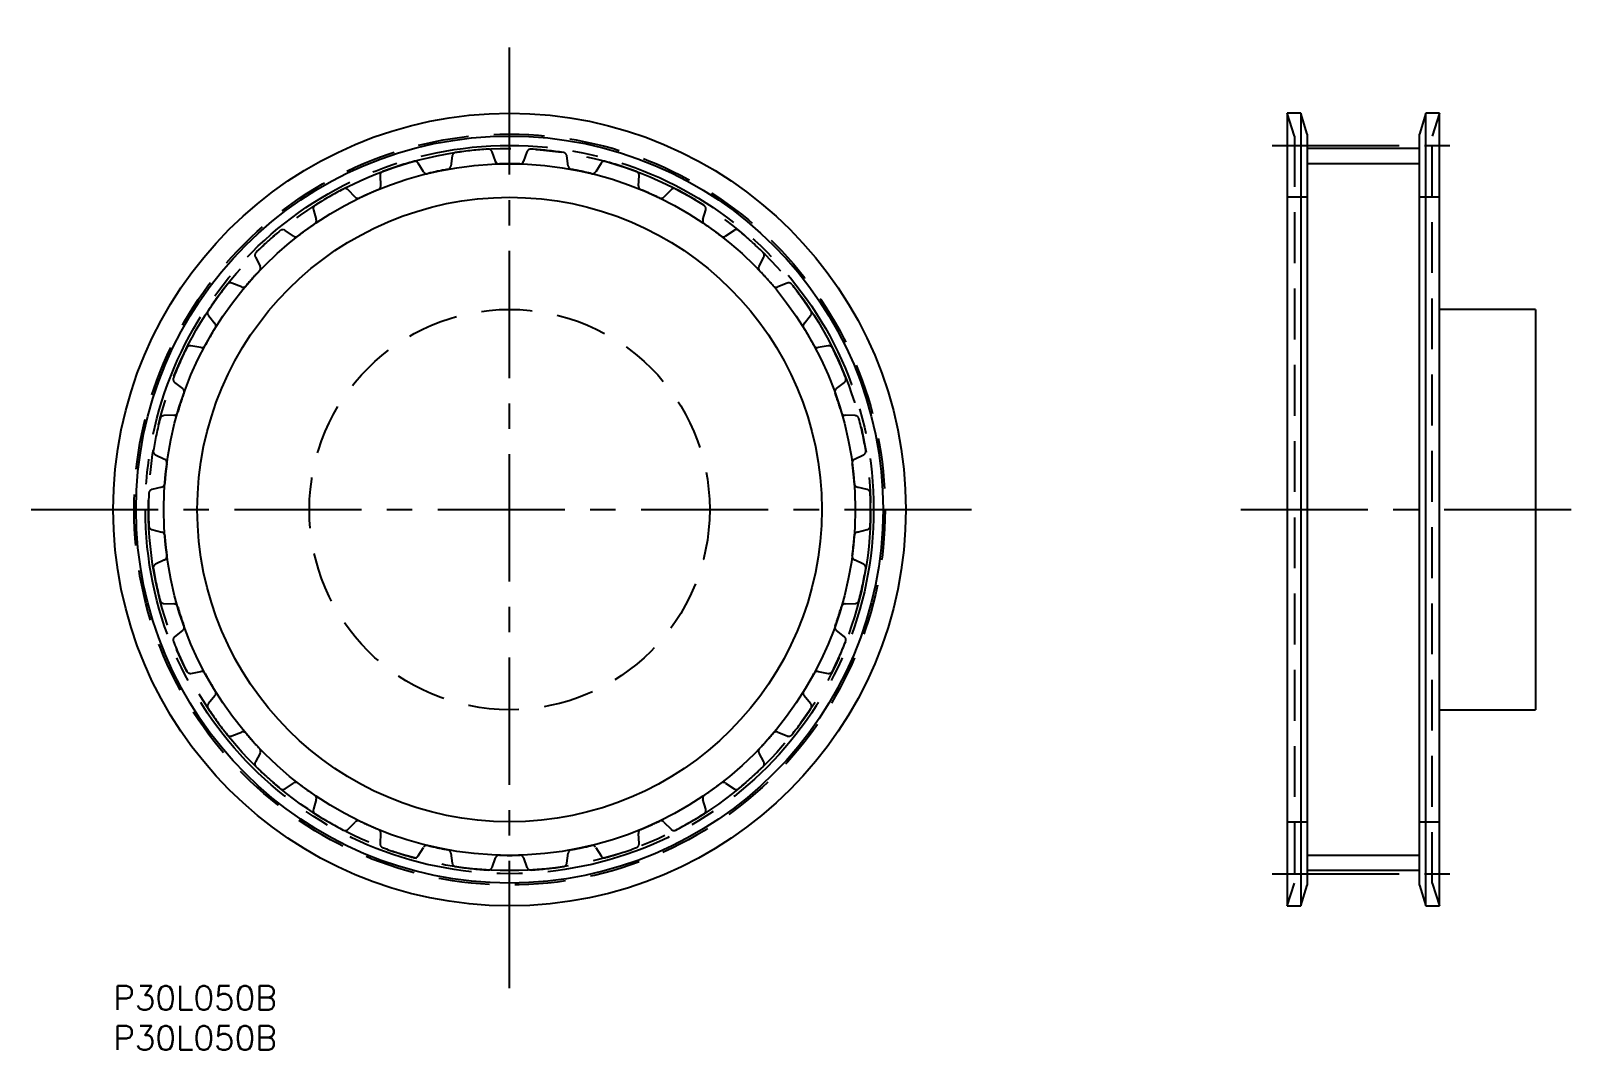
# Model space of a CAD drawing. Extents: x -10 to 183, y -8 to 119.
import ezdxf

# ---------------------------------------------------------------- set-up
doc = ezdxf.new("R2010")
doc.units = 0
doc.header["$LTSCALE"] = 0.5
for name, pattern in [('CENTER', [50.8, 31.75, -6.35, 6.35, -6.35]), ('DASHED', [19.05, 12.7, -6.35]), ('PHANTOM', [63.5, 31.75, -6.35, 6.35, -6.35, 6.35, -6.35])]:
    doc.linetypes.add(name, pattern=pattern)
for name, color, linetype in [('MSM_CENTER', 1, 'CENTER'), ('MSM_CONTINUOUS', 7, 'CONTINUOUS'), ('MSM_DASHED', 4, 'DASHED'), ('MSM_IMAGINARY', 6, 'PHANTOM'), ('MSM_NARROW', 5, 'CONTINUOUS'), ('MSM_PART_NUMBER', 7, 'CONTINUOUS')]:
    doc.layers.add(name, color=color, linetype=linetype)
doc.styles.get("Standard").update_dxf_attribs({"font": 'txt.shx', "height": 3, "bigfont": 'bigfont.shx'})

msp = doc.modelspace()

# ---------------------------------------------------------------- linework, layer by layer
at = {"layer": 'MSM_CENTER'}
for p, q in [((49.5, -0.27), (49.5, 119.27)), ((144.74, 104.98), (167.54, 104.98)), ((-10.27, 59.5), (109.27, 59.5)), ((140.83, 59.5), (183.45, 59.5)), ((144.74, 14.02), (167.54, 14.02))]:
    msp.add_line(p, q, dxfattribs=at)
msp.add_circle((49.5, 59.5), 45.48, dxfattribs=at)
at = {"layer": 'MSM_CONTINUOUS'}
for p, q in [((148.32, 109), (146.64, 109)), ((146.64, 109), (146.64, 10)), ((149.14, 106.4), (148.32, 109)), ((148.32, 109), (148.32, 10)), ((163.96, 109), (163.14, 106.4)), ((165.64, 109), (163.96, 109)), ((163.96, 10), (163.96, 109)), ((165.64, 10), (165.64, 109)), ((149.14, 106.4), (149.14, 12.6)), ((163.14, 12.6), (163.14, 106.4)), ((163.14, 104.6), (149.14, 104.6)), ((177.64, 84.5), (165.64, 84.5)), ((177.64, 84.5), (177.64, 34.5)), ((165.64, 34.5), (177.64, 34.5)), ((163.14, 14.4), (149.14, 14.4)), ((148.32, 10), (149.14, 12.6)), ((163.14, 12.6), (163.96, 10)), ((146.64, 10), (148.32, 10)), ((163.96, 10), (165.64, 10))]:
    msp.add_line(p, q, dxfattribs=at)
for radius in [49.5, 46.65, 39]:
    msp.add_circle((49.5, 59.5), radius, dxfattribs=at)
at = {"layer": 'MSM_DASHED'}
for p, q in [((147.54, 106.15), (146.64, 109)), ((165.64, 109), (164.74, 106.15)), ((147.54, 106.15), (147.54, 12.85)), ((164.74, 12.85), (164.74, 106.15)), ((38.74, 101.69), (38.07, 102.76)), ((42.34, 103.67), (42.17, 102.41)), ((47.75, 103), (47.32, 104.19)), ((51.68, 104.19), (51.25, 103)), ((56.83, 102.41), (56.66, 103.67)), ((60.93, 102.76), (60.26, 101.69)), ((33.32, 101.22), (33.4, 99.95)), ((65.6, 99.95), (65.68, 101.22)), ((30.21, 98.53), (29.33, 99.44)), ((69.67, 99.44), (68.79, 98.53)), ((25, 96.94), (25.35, 95.72)), ((73.65, 95.72), (74, 96.94)), ((149.14, 98.5), (146.64, 98.5)), ((165.64, 98.5), (163.14, 98.5)), ((22.52, 93.66), (21.46, 94.37)), ((77.54, 94.37), (76.48, 93.66)), ((17.75, 91.03), (18.34, 89.91)), ((80.66, 89.91), (81.25, 91.03)), ((16, 87.31), (14.83, 87.78)), ((84.17, 87.78), (83, 87.31)), ((11.89, 83.74), (12.7, 82.76)), ((86.3, 82.76), (87.11, 83.74)), ((10.95, 79.74), (9.7, 79.96)), ((89.3, 79.96), (88.05, 79.74)), ((7.67, 75.39), (8.67, 74.61)), ((90.33, 74.61), (91.33, 75.39)), ((7.59, 71.28), (6.32, 71.23)), ((92.68, 71.23), (91.41, 71.28)), ((5.28, 66.34), (6.42, 65.79)), ((92.58, 65.79), (93.72, 66.34)), ((6.06, 62.31), (4.82, 62)), ((94.18, 62), (92.94, 62.31)), ((4.82, 57), (6.06, 56.69)), ((92.94, 56.69), (94.18, 57)), ((6.42, 53.21), (5.28, 52.66)), ((93.72, 52.66), (92.58, 53.21)), ((6.32, 47.77), (7.59, 47.72)), ((91.41, 47.72), (92.68, 47.77)), ((8.67, 44.39), (7.67, 43.61)), ((91.33, 43.61), (90.33, 44.39)), ((9.7, 39.04), (10.95, 39.26)), ((88.05, 39.26), (89.3, 39.04)), ((12.7, 36.24), (11.89, 35.26)), ((87.11, 35.26), (86.3, 36.24)), ((14.83, 31.22), (16, 31.69)), ((83, 31.69), (84.17, 31.22)), ((18.34, 29.09), (17.75, 27.97)), ((81.25, 27.97), (80.66, 29.09)), ((21.46, 24.63), (22.52, 25.34)), ((76.48, 25.34), (77.54, 24.63)), ((25.35, 23.28), (25, 22.06)), ((74, 22.06), (73.65, 23.28)), ((29.33, 19.56), (30.21, 20.47)), ((68.79, 20.47), (69.67, 19.56)), ((146.64, 20.5), (149.14, 20.5)), ((163.14, 20.5), (165.64, 20.5)), ((33.4, 19.05), (33.32, 17.78)), ((65.68, 17.78), (65.6, 19.05)), ((38.07, 16.24), (38.74, 17.31)), ((42.17, 16.59), (42.34, 15.33)), ((47.32, 14.81), (47.75, 16)), ((51.25, 16), (51.68, 14.81)), ((56.66, 15.33), (56.83, 16.59)), ((60.26, 17.31), (60.93, 16.24)), ((146.64, 10), (147.54, 12.85)), ((164.74, 12.85), (165.64, 10))]:
    msp.add_line(p, q, dxfattribs=at)
for radius in [46.9, 25]:
    msp.add_circle((49.5, 59.5), radius, dxfattribs=at)
for centre, radius, start, end in [((49.5, 59.5), 45.1, 105.4098, 110.5902), ((37.65, 102.5), 0.5, 32, 105.4098), ((42.84, 103.6), 0.5, 98.5902, 172), ((49.5, 59.5), 45.1, 93.4098, 98.5902), ((46.85, 104.02), 0.5, 20, 93.4098), ((48.22, 103.17), 0.5, 200, 271.6778), ((49.5, 59.5), 43.19, 88.3222, 91.6778), ((50.78, 103.17), 0.5, 268.3222, 340), ((52.15, 104.02), 0.5, 86.5902, 160), ((49.5, 59.5), 45.1, 81.4098, 86.5902), ((56.16, 103.6), 0.5, 8, 81.4098), ((61.35, 102.5), 0.5, 74.5902, 148), ((49.5, 59.5), 45.1, 69.4098, 74.5902), ((33.82, 101.25), 0.5, 110.5902, 184), ((39.17, 101.95), 0.5, 212, 283.6778), ((49.5, 59.5), 43.19, 100.3222, 103.6778), ((41.67, 102.48), 0.5, 280.3222, 352), ((57.33, 102.48), 0.5, 188, 259.6778), ((49.5, 59.5), 43.19, 76.3222, 79.6778), ((59.83, 101.95), 0.5, 256.3222, 328), ((65.18, 101.25), 0.5, 356, 69.4098), ((49.5, 59.5), 45.1, 117.4098, 122.5902), ((28.97, 99.09), 0.5, 44, 117.4098), ((49.5, 59.5), 43.19, 112.3222, 115.6778), ((32.91, 99.92), 0.5, 292.3222, 4), ((66.09, 99.92), 0.5, 176, 247.6778), ((49.5, 59.5), 43.19, 64.3222, 67.6778), ((70.03, 99.09), 0.5, 62.5902, 136), ((49.5, 59.5), 45.1, 57.4098, 62.5902), ((25.48, 97.08), 0.5, 122.5902, 196), ((30.57, 98.88), 0.5, 224, 295.6778), ((68.43, 98.88), 0.5, 244.3222, 316), ((73.52, 97.08), 0.5, 344, 57.4098), ((49.5, 59.5), 43.19, 124.3222, 127.6778), ((24.87, 95.58), 0.5, 304.3222, 16), ((74.13, 95.58), 0.5, 164, 235.6778), ((49.5, 59.5), 43.19, 52.3222, 55.6778), ((49.5, 59.5), 45.1, 129.4098, 134.5902), ((21.19, 93.96), 0.5, 56, 129.4098), ((22.8, 94.08), 0.5, 236, 307.6778), ((76.2, 94.08), 0.5, 232.3222, 304), ((77.81, 93.96), 0.5, 50.5902, 124), ((49.5, 59.5), 45.1, 45.4098, 50.5902), ((18.19, 91.26), 0.5, 134.5902, 208), ((80.81, 91.26), 0.5, 332, 45.4098), ((49.5, 59.5), 43.19, 136.3222, 139.6778), ((17.9, 89.67), 0.5, 316.3222, 28), ((81.1, 89.67), 0.5, 152, 223.6778), ((49.5, 59.5), 43.19, 40.3222, 43.6778), ((49.5, 59.5), 45.1, 141.4098, 146.5902), ((14.64, 87.32), 0.5, 68, 141.4098), ((16.19, 87.77), 0.5, 248, 319.6778), ((82.81, 87.77), 0.5, 220.3222, 292), ((84.36, 87.32), 0.5, 38.5902, 112), ((49.5, 59.5), 45.1, 33.4098, 38.5902), ((12.27, 84.06), 0.5, 146.5902, 220), ((86.73, 84.06), 0.5, 320, 33.4098), ((49.5, 59.5), 43.19, 148.3222, 151.6778), ((12.32, 82.44), 0.5, 328.3222, 40), ((86.68, 82.44), 0.5, 140, 211.6778), ((49.5, 59.5), 43.19, 28.3222, 31.6778), ((49.5, 59.5), 45.1, 153.4098, 158.5902), ((9.62, 79.46), 0.5, 80, 153.4098), ((11.04, 80.23), 0.5, 260, 331.6778), ((87.96, 80.23), 0.5, 208.3222, 280), ((89.38, 79.46), 0.5, 26.5902, 100), ((49.5, 59.5), 45.1, 21.4098, 26.5902), ((7.98, 75.78), 0.5, 158.5902, 232), ((91.02, 75.78), 0.5, 308, 21.4098), ((49.5, 59.5), 43.19, 160.3222, 163.6778), ((8.36, 74.21), 0.5, 340.3222, 52), ((90.64, 74.21), 0.5, 128, 199.6778), ((49.5, 59.5), 43.19, 16.3222, 19.6778), ((49.5, 59.5), 45.1, 165.4098, 170.5902), ((6.34, 70.73), 0.5, 92, 165.4098), ((7.57, 71.78), 0.5, 272, 343.6778), ((91.43, 71.78), 0.5, 196.3222, 268), ((92.66, 70.73), 0.5, 14.5902, 88), ((49.5, 59.5), 45.1, 9.4098, 14.5902), ((5.5, 66.79), 0.5, 170.5902, 244), ((93.5, 66.79), 0.5, 296, 9.4098), ((6.2, 65.34), 0.5, 352.3222, 64), ((49.5, 59.5), 43.19, 172.3222, 175.6778), ((92.8, 65.34), 0.5, 116, 187.6778), ((49.5, 59.5), 43.19, 4.3222, 7.6778), ((4.95, 61.52), 0.5, 104, 177.4098), ((5.93, 62.79), 0.5, 284, 355.6778), ((93.07, 62.79), 0.5, 184.3222, 256), ((94.05, 61.52), 0.5, 2.5902, 76), ((49.5, 59.5), 45.1, 177.4098, 182.5902), ((49.5, 59.5), 45.1, 357.4098, 2.5902), ((4.95, 57.48), 0.5, 182.5902, 256), ((5.93, 56.21), 0.5, 4.3222, 76), ((49.5, 59.5), 43.19, 184.3222, 187.6778), ((49.5, 59.5), 43.19, 352.3222, 355.6778), ((93.07, 56.21), 0.5, 104, 175.6778), ((94.05, 57.48), 0.5, 284, 357.4098), ((5.5, 52.21), 0.5, 116, 189.4098), ((6.2, 53.66), 0.5, 296, 7.6778), ((92.8, 53.66), 0.5, 172.3222, 244), ((93.5, 52.21), 0.5, 350.5902, 64), ((49.5, 59.5), 45.1, 189.4098, 194.5902), ((49.5, 59.5), 45.1, 345.4098, 350.5902), ((6.34, 48.27), 0.5, 194.5902, 268), ((7.57, 47.22), 0.5, 16.3222, 88), ((49.5, 59.5), 43.19, 196.3222, 199.6778), ((49.5, 59.5), 43.19, 340.3222, 343.6778), ((91.43, 47.22), 0.5, 92, 163.6778), ((92.66, 48.27), 0.5, 272, 345.4098), ((8.36, 44.79), 0.5, 308, 19.6778), ((90.64, 44.79), 0.5, 160.3222, 232), ((7.98, 43.22), 0.5, 128, 201.4098), ((49.5, 59.5), 45.1, 201.4098, 206.5902), ((49.5, 59.5), 45.1, 333.4098, 338.5902), ((91.02, 43.22), 0.5, 338.5902, 52), ((9.62, 39.54), 0.5, 206.5902, 280), ((11.04, 38.77), 0.5, 28.3222, 100), ((49.5, 59.5), 43.19, 208.3222, 211.6778), ((49.5, 59.5), 43.19, 328.3222, 331.6778), ((87.96, 38.77), 0.5, 80, 151.6778), ((89.38, 39.54), 0.5, 260, 333.4098), ((12.32, 36.56), 0.5, 320, 31.6778), ((86.68, 36.56), 0.5, 148.3222, 220), ((12.27, 34.94), 0.5, 140, 213.4098), ((86.73, 34.94), 0.5, 326.5902, 40), ((49.5, 59.5), 45.1, 213.4098, 218.5902), ((49.5, 59.5), 45.1, 321.4098, 326.5902), ((14.64, 31.68), 0.5, 218.5902, 292), ((16.19, 31.23), 0.5, 40.3222, 112), ((49.5, 59.5), 43.19, 220.3222, 223.6778), ((49.5, 59.5), 43.19, 316.3222, 319.6778), ((82.81, 31.23), 0.5, 68, 139.6778), ((84.36, 31.68), 0.5, 248, 321.4098), ((17.9, 29.33), 0.5, 332, 43.6778), ((81.1, 29.33), 0.5, 136.3222, 208), ((18.19, 27.74), 0.5, 152, 225.4098), ((49.5, 59.5), 45.1, 225.4098, 230.5902), ((49.5, 59.5), 45.1, 309.4098, 314.5902), ((80.81, 27.74), 0.5, 314.5902, 28), ((22.8, 24.92), 0.5, 52.3222, 124), ((49.5, 59.5), 43.19, 232.3222, 235.6778), ((49.5, 59.5), 43.19, 304.3222, 307.6778), ((76.2, 24.92), 0.5, 56, 127.6778), ((21.19, 25.04), 0.5, 230.5902, 304), ((24.87, 23.42), 0.5, 344, 55.6778), ((74.13, 23.42), 0.5, 124.3222, 196), ((77.81, 25.04), 0.5, 236, 309.4098), ((25.48, 21.92), 0.5, 164, 237.4098), ((49.5, 59.5), 45.1, 237.4098, 242.5902), ((49.5, 59.5), 45.1, 297.4098, 302.5902), ((73.52, 21.92), 0.5, 302.5902, 16), ((28.97, 19.91), 0.5, 242.5902, 316), ((30.57, 20.12), 0.5, 64.3222, 136), ((49.5, 59.5), 43.19, 244.3222, 247.6778), ((32.91, 19.08), 0.5, 356, 67.6778), ((66.09, 19.08), 0.5, 112.3222, 184), ((49.5, 59.5), 43.19, 292.3222, 295.6778), ((68.43, 20.12), 0.5, 44, 115.6778), ((70.03, 19.91), 0.5, 224, 297.4098), ((33.82, 17.75), 0.5, 176, 249.4098), ((39.17, 17.05), 0.5, 76.3222, 148), ((49.5, 59.5), 43.19, 256.3222, 259.6778), ((49.5, 59.5), 43.19, 280.3222, 283.6778), ((59.83, 17.05), 0.5, 32, 103.6778), ((65.18, 17.75), 0.5, 290.5902, 4), ((49.5, 59.5), 45.1, 249.4098, 254.5902), ((37.65, 16.5), 0.5, 254.5902, 328), ((41.67, 16.52), 0.5, 8, 79.6778), ((48.22, 15.83), 0.5, 88.3222, 160), ((49.5, 59.5), 43.19, 268.3222, 271.6778), ((50.78, 15.83), 0.5, 20, 91.6778), ((57.33, 16.52), 0.5, 100.3222, 172), ((61.35, 16.5), 0.5, 212, 285.4098), ((49.5, 59.5), 45.1, 285.4098, 290.5902), ((42.84, 15.4), 0.5, 188, 261.4098), ((49.5, 59.5), 45.1, 261.4098, 266.5902), ((46.85, 14.98), 0.5, 266.5902, 340), ((52.15, 14.98), 0.5, 200, 273.4098), ((49.5, 59.5), 45.1, 273.4098, 278.5902), ((56.16, 15.4), 0.5, 278.5902, 352)]:
    msp.add_arc(centre, radius, start, end, dxfattribs=at)
at = {"layer": 'MSM_IMAGINARY'}
msp.add_circle((49.5, 59.5), 45.1, dxfattribs=at)
at = {"layer": 'MSM_NARROW'}
for p, q in [((47.88, 102.66), (47.75, 103)), ((51.13, 102.66), (51.25, 103)), ((163.14, 102.69), (149.14, 102.69)), ((163.14, 16.31), (149.14, 16.31))]:
    msp.add_line(p, q, dxfattribs=at)
msp.add_circle((49.5, 59.5), 43.19, dxfattribs=at)

# ---------------------------------------------------------------- texts
at = {"layer": 'MSM_PART_NUMBER'}
for p in [(0, -3), (0, -8)]:
    msp.add_text('P30L050B', height=3, dxfattribs=at).set_placement(p)

doc.saveas('drawing.dxf')
